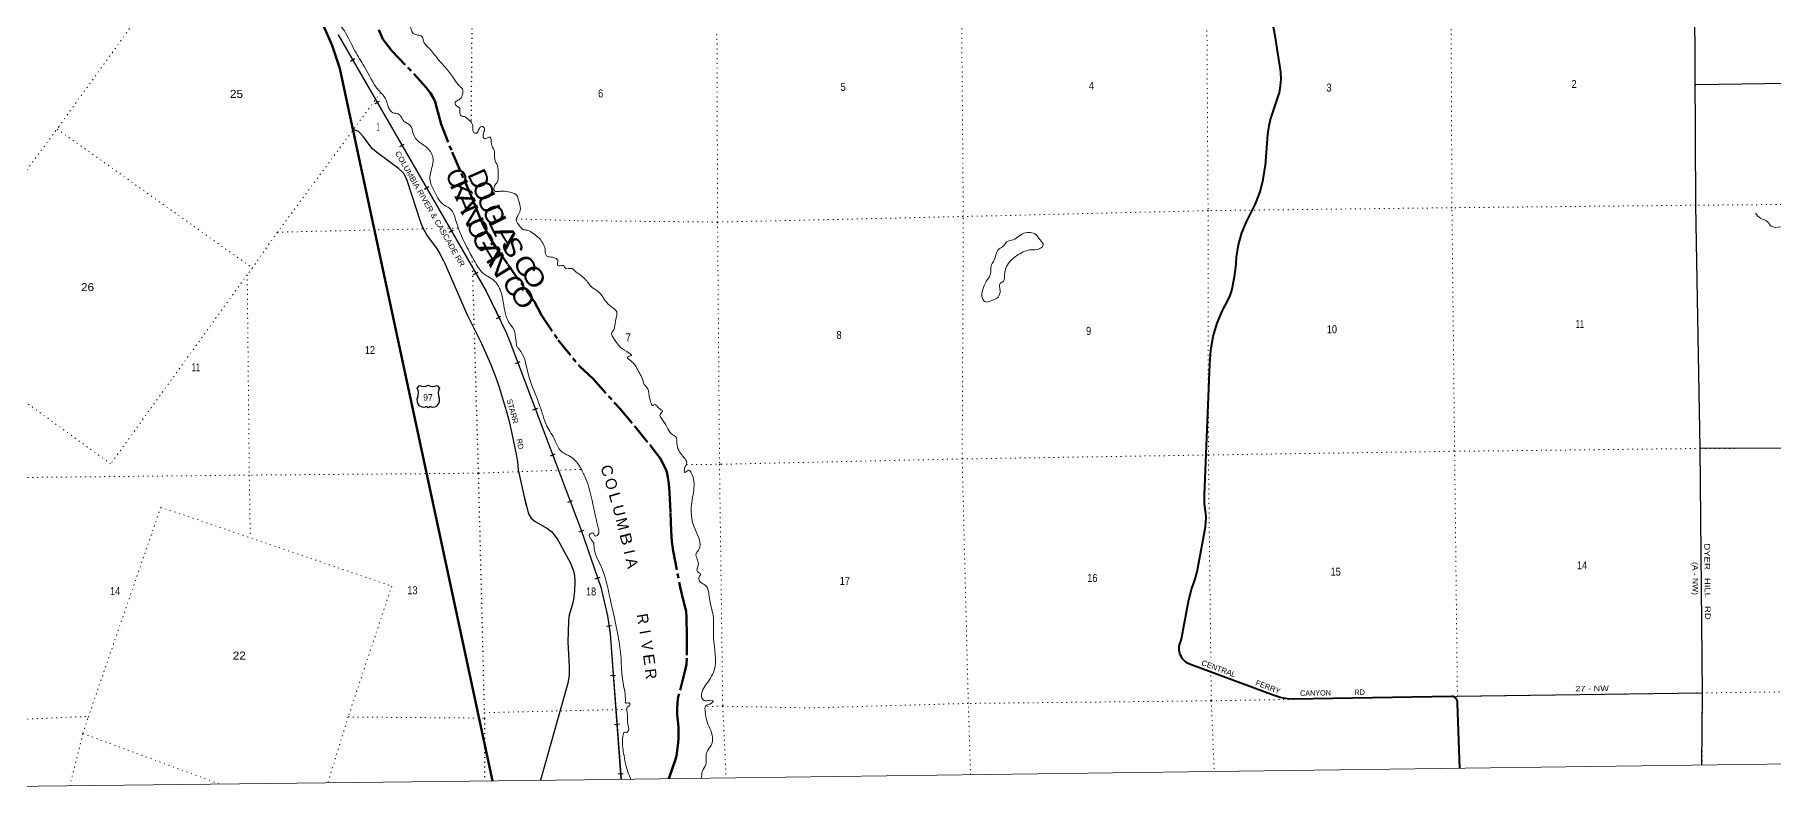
# Model space of a CAD drawing. Header units: feet. Extents: x 244583 to 493183, y 184934 to 372822.
# Drawn here: x 265412 to 303432, y 184934 to 201579 of the extents above; entities that cross this region are included whole.
import ezdxf
from ezdxf.enums import TextEntityAlignment as Align

# ---------------------------------------------------------------- set-up
doc = ezdxf.new("R2010")
doc.units = ezdxf.units.FT
doc.header["$LTSCALE"] = 70
doc.linetypes.add('DOTTED', pattern=[1.5, 0.3, -1.2])
doc.linetypes.add('LONG_DASH_SHORT_DASH', pattern=[9.9, 6, -1.2, 1.5, -1.2])
for name, color, linetype, lineweight in [('11', 7, 'LONG_DASH_SHORT_DASH', 60), ('16', 7, 'Continuous', 25), ('20', 7, 'Continuous', 70), ('26', 7, 'Continuous', 40), ('29', 7, 'Continuous', 25), ('30', 7, 'Continuous', 25), ('34', 7, 'Continuous', 25), ('39', 7, 'Continuous', 13), ('4', 7, 'Continuous', 13), ('6', 7, 'DOTTED', 25), ('7', 7, 'DOTTED', 13)]:
    doc.layers.add(name, color=color, linetype=linetype, lineweight=lineweight)
for name, color, linetype in [('12', 7, 'Continuous'), ('27', 7, 'Continuous'), ('41', 7, 'Continuous')]:
    doc.layers.add(name, color=color, linetype=linetype)

msp = doc.modelspace()

# ---------------------------------------------------------------- linework, layer by layer
at = {"layer": '11'}
for points in [[(272935.7, 201686.04), (273024.83, 201482.76), (273223.1, 201227.85), (273713, 200714.11), (273961.15, 200436.55), (274066.56, 200306.1), (274133.82, 200194.56), (274168.6, 200109.53), (274208.43, 199974.82), (274300.45, 199623.87), (274540.51, 199011.82), (274878.74, 198237.5), (274956.46, 198055.07), (275072.03, 197766.54), (275207.04, 197444.87), (275375.19, 197118.23), (275509.12, 196912.26), (275757.27, 196558.54), (276338.42, 195744.35), (276495.17, 195448.36), (276861.04, 194900.84), (277318.77, 194341.04)], [(277328.57, 194332.44), (277622.35, 194054.79), (278206.6, 193407.33), (278548.35, 193001.71), (278867.61, 192606.11), (279011.27, 192425.37), (279089.65, 192323.74), (279175.62, 192157.01), (279212.79, 192077.95), (279231.55, 192025.28), (279257.77, 191907.58), (279277.41, 191763.58), (279292.45, 191571.18), (279313.65, 191135.75), (279329.05, 190730.15), (279343.43, 190503.83), (279370.37, 190295.03), (279530.06, 189505.1), (279590.28, 189223.29), (279642.78, 189032.34), (279654.81, 188978.08), (279664.49, 188834.84), (279671.18, 188437.13), (279675.15, 187949.74), (279662.68, 187820.62), (279631.7, 187659.43), (279484.15, 187104.55), (279465.72, 186979.94), (279459.91, 186848.6), (279461.93, 186722.88), (279486.79, 186446.3), (279489.34, 186352.56), (279486.57, 186179.81), (279476.59, 186046.18), (279462.12, 185925.85), (279443.64, 185813.32), (279423.55, 185733.35), (279277.59, 185317.32)], [(279420.14, 185721.3), (279346.12, 185508.69), (279277.59, 185317.32)]]:
    msp.add_lwpolyline(points, dxfattribs=at)
at = {"layer": '16'}
for p, q in [((273774.76, 193855.31), (273826.07, 193914.07)), ((274017.83, 193920.04), (274017.55, 193919.84)), ((274209.92, 193914.16), (274261.31, 193855.31))]:
    msp.add_line(p, q, dxfattribs=at)
for centre, radius, start, end in [((273917.15, 194071.73), 182.07, 239.97227, 303.45418), ((274118.93, 194071.23), 181.52, 236.33975, 300.08743), ((274118.92, 194071.73), 182.07, 236.54582, 236.59441), ((273920.97, 193589.78), 151.42, 159.09177, 283.81923), ((273581.78, 193744.68), 222.05, 332.97043, 29.75871), ((274115.09, 193589.78), 151.42, 256.18077, 20.90823), ((274454.28, 193744.68), 222.05, 150.24129, 207.02957)]:
    msp.add_arc(centre, radius, start, end, dxfattribs=at)
for centre, major_axis, start_param, end_param in [((273976.31, 193390.96), (-19.56, 51.67), 4.95877769, 6.28318531), ((274059.76, 193390.96), (19.56, 51.67), 0, 1.32637542)]:
    msp.add_ellipse(centre, major_axis=major_axis, ratio=0.929097, start_param=start_param, end_param=end_param, dxfattribs=at)
at = {"layer": '20'}
msp.add_lwpolyline([(275423.04, 185269.62), (272090.87, 200808.42), (272081.54, 200843.73), (271918.84, 201346.1), (271704.52, 201828.71), (271463.77, 202250.7), (270985.05, 203017.01)], dxfattribs=at)
at = {"layer": '26'}
msp.add_lwpolyline([(296578.55, 185539.62), (296529.39, 186975.39), (296529.39, 186983.17), (296528.24, 186997.59), (296525.58, 187011.81), (296521.45, 187025.67), (296515.89, 187039.03), (296508.97, 187051.73), (296500.76, 187063.64), (296491.35, 187074.63), (296480.84, 187084.57), (296469.35, 187093.36), (296457.01, 187100.9), (296443.94, 187107.1), (296430.3, 187111.91), (296416.23, 187115.27), (296401.88, 187117.13), (292936.3, 187053.87), (292811.52, 187064.81), (292650.75, 187094.04), (292493.91, 187139.92), (290690.63, 187813.53), (290654.94, 187827.49), (290620.9, 187845.1), (290588.89, 187866.17), (290559.26, 187890.47), (290532.33, 187917.73), (290508.4, 187947.66), (290487.72, 187979.93), (290470.54, 188014.18), (290457.02, 188050.04), (290447.33, 188087.12), (290441.57, 188125), (290439.8, 188163.29), (290442.04, 188201.54), (290448.27, 188239.35), (290449.41, 188244.38), (290482.45, 188344.75), (290504.81, 188448.02), (290505.83, 188454.44), (290643.3, 189190.4), (290712.51, 189462.54), (290750.67, 189576.25), (290798.58, 189706.67), (290832.6, 189841.38), (290845.12, 189915.89), (291013.71, 190824.12), (291026.39, 190925.2), (291028.43, 191027.05), (291021.95, 191111.99), (290996.72, 191324.17), (290991.06, 191523.91), (291108.01, 194380.76), (291131.54, 194682.81), (291186.52, 194980.74), (291272.34, 195271.3), (291388.06, 195551.29), (291502.73, 195768.01), (291553.65, 195881.68), (291590.24, 195992.11), (291651.08, 196286.47), (291682.18, 196502.41), (291687.25, 196570.46), (291694.41, 196716.72), (291739.45, 196984.48), (291812.22, 197246.06), (291909.63, 197493.52), (292109.13, 197883.56), (292208.68, 198144.31), (292280.44, 198414.03), (292323.6, 198689.77), (292326.26, 198716.87), (292376.25, 199399.3), (292405.16, 199593.92), (292454.26, 199784.44), (292457.95, 199796.03), (292620.68, 200272.48), (292630.64, 200312.23), (292657.28, 200459.56), (292668.37, 200608.87), (292663.79, 200758.52), (292643.6, 200906.87), (292536.81, 201556.54), (292437.85, 202086.63)], dxfattribs=at)
at = {"layer": '29'}
for p, q in [((308049.94, 200572.23), (301740.04, 200483.31)), ((307145.04, 192556), (301832.47, 192535.6)), ((276125.09, 191442.68), (276159.89, 191282.87))]:
    msp.add_line(p, q, dxfattribs=at)
for points in [[(301874.06, 185610.32), (301885.62, 187185.16), (301832.47, 192535.6), (301739.58, 197853.02), (301714.09, 202289.24)], [(274356.25, 196629.81), (274245.19, 196840.85), (274195.63, 196922.4), (273988.55, 197204.53), (273946.69, 197270.65), (273898.23, 197363.22), (273851.97, 197473.42), (273556.77, 198390.32), (273530.33, 198460.86), (273495.09, 198522.57), (273438.91, 198590.9), (273367.32, 198654.81), (272887.07, 199011.88), (272800.06, 199089.02), (272737.27, 199161.75), (272600.69, 199346.9), (272529.09, 199428.45), (272494.95, 199461.51), (272458.6, 199481.35), (272415.64, 199492.37), (272371.58, 199496.77)], [(274356.25, 196629.81), (274871.23, 195453.81), (275183.94, 194830.19)], [(275183.94, 194830.19), (275376.41, 194385.49), (275494.26, 194087.93), (275565.86, 193878.55), (275720.07, 193367.2), (275776.24, 193157.81), (275843.43, 192864.67), (275944.77, 192375.37), (275966.79, 192243.11), (275984.42, 192066.79), (276112.18, 191476.09)], [(276112.18, 191476.09), (276209.12, 191105.81), (276268.6, 191013.23), (276358.92, 190938.3), (276623.27, 190788.42), (276709.19, 190717.88), (276773.08, 190647.36), (276850.18, 190537.15), (277125.55, 190030.21), (277198.24, 189836.25), (277215.87, 189743.68), (277222.48, 189642.29), (277213.66, 189408.66), (277187.23, 189192.66), (277090.3, 188862.04), (277081.49, 188760.66), (277072.68, 188311.03), (277099.11, 187764.41), (277096.91, 187574.86), (277072.68, 187402.94), (276474.62, 185287.8)], [(296449.46, 187105.98), (296525.51, 187117.46), (301885.48, 187193.23)]]:
    msp.add_lwpolyline(points, dxfattribs=at)
at = {"layer": '34', "lineweight": 13}
for p, q in [((272049.55, 201578.72), (275281.74, 195970.39)), ((275800.7, 194872.89), (277369.62, 190732.12)), ((277368.64, 190728.91), (277790.58, 189500.82)), ((277992.95, 188484.12), (278232.31, 185306.84))]:
    msp.add_line(p, q, dxfattribs=at)
at = {"layer": '34'}
for p, q in [((272316.69, 201002.82), (272412.52, 201058.05)), ((272854.34, 200075.15), (272950.17, 200130.38)), ((273394.24, 199133.11), (273490.08, 199188.34)), ((273931.89, 198205.43), (274027.73, 198260.67)), ((274471.8, 197263.39), (274567.63, 197318.62)), ((275009.45, 196335.72), (275105.28, 196390.95)), ((275508.41, 195376.39), (275607.87, 195424.79)), ((275924.69, 194394.65), (276028.12, 194433.85)), ((276306.96, 193378.38), (276410.4, 193417.57)), ((276689.3, 192376.65), (276792.74, 192415.84)), ((277071.57, 191360.38), (277175.01, 191399.57)), ((277318.4, 190710.49), (277423.01, 190746.43)), ((277668.74, 189682.77), (277773.35, 189718.71)), ((277914.59, 188651.57), (278024.05, 188667.46)), ((278005.27, 187573.65), (278115.57, 187581.96)), ((278088.42, 186504.67), (278198.72, 186512.98)), ((278167.38, 185421.75), (278277.68, 185430.06))]:
    msp.add_line(p, q, dxfattribs=at)
for points in [[(272050.5, 201579.28), (275282.71, 195970.91), (275720.33, 195071.67), (275801.72, 194873.29), (277363.2, 190752.16)], [(277363.2, 190752.24), (277791.64, 189501.12), (277937.39, 188874.61), (277994.04, 188484.24), (278233.6, 185304.34)]]:
    msp.add_lwpolyline(points, dxfattribs=at)
at = {"layer": '34', "lineweight": 13}
for centre, radius, start, end in [((266921.96, 191345.97), 9553.6, 21.66458, 28.95028), ((271887.12, 187797.27), 6144.34, 6.41827, 16.09645)]:
    msp.add_arc(centre, radius, start, end, dxfattribs=at)
at = {"layer": '39'}
for points in [[(277159.23, 207197.39), (277068.61, 207152.97), (276867.9, 207125), (276711.51, 207027.7), (276495.24, 206910.52), (276362.93, 206886.54), (276251.51, 206836.94), (276279.31, 206781.25), (276333.18, 206730.35), (276323.72, 206639.3), (276134.03, 206508.76), (275899.19, 206336.58), (275695.52, 206201.61), (275066.62, 205997.91), (274796.45, 205863.04), (274508.2, 205586.44), (274118.76, 205115.28), (273854, 204792.95), (273747.65, 204567.98), (273691.25, 204427.17), (273517.54, 204161.93), (273446.21, 203980.34), (273357.39, 203776.05), (273348.71, 203588.19), (273427.11, 203455.28), (273458.23, 203284.71), (273462.99, 202980.23), (273519.82, 202477.53), (273582.39, 202194.89), (273595.68, 202013.72), (273601.65, 201876.71), (273634.32, 201722.32), (273671.28, 201628.57), (273767.49, 201576.87), (273860.81, 201555.35), (273893.9, 201526.04), (273910.5, 201439.78), (274008.91, 201311.48), (274203.04, 201079.03), (274411.49, 200838.92), (274591.63, 200602.03), (274702.59, 200457.96), (274762.73, 200399.17), (274760.71, 200259.92), (274691.07, 200159.06), (274608.02, 200104.22), (274628.29, 200030.16), (274696.02, 199987.73), (274708.53, 199903.36), (274735.54, 199805.29), (274808.55, 199789.24), (274847.45, 199768.17), (274905.28, 199719.4), (274959.38, 199660.44), (274992.55, 199558.51), (274992.4, 199493.95), (275012.15, 199438.04), (275068.82, 199429.58), (275119.19, 199499.62), (275163.7, 199563.44), (275213.86, 199570.94), (275249.89, 199509.44), (275214.78, 199399.49), (275251.8, 199303.72), (275313.64, 199325.68), (275367.65, 199339.34), (275398.02, 199194.96), (275456.52, 199053.42), (275470.1, 198862.16), (275528.65, 198718.6), (275546.78, 198509.32), (275521.12, 198351.23), (275468.79, 198279.12), (275474.3, 198158.24), (275545, 198152.21), (275647.46, 198163.23), (275809.41, 198137.63), (275929.66, 198090.66), (276007.21, 197917.38), (276030.4, 197742.54), (275973.48, 197619.87), (275941.46, 197542.29), (276026.66, 197383.35), (276086.86, 197322.55), (276186.04, 197307.25), (276315.16, 197232.29), (276436.75, 197138.96), (276522.68, 197024.43), (276570.82, 196892.67), (276594.79, 196760.22), (276646.24, 196723.37)], [(277344.54, 192119.5), (277155.65, 192340.28), (277012.38, 192416.85), (276913.69, 192484.62), (276788.15, 192715.01), (276613.9, 193026.71), (276453.71, 193480.03), (276206.69, 194148.72), (275996.87, 194715.6), (275957.1, 194766.91), (275947.41, 194823.11), (275925.74, 194945.54), (275914.2, 195066.25), (275797.46, 195270.67), (275722.62, 195419.82), (275619.42, 195923.19), (275468.49, 196195.22), (275221.81, 196363.63), (275022.26, 196644.34), (274708.12, 197264.7), (274604.47, 197574.4), (274520.65, 197755.56), (274356.37, 197861.78), (274137.48, 198184.31), (274054.1, 198419.95), (274099.12, 198675.43), (274123.73, 198869.8), (274000.14, 199102.27), (273804.55, 199245.92), (273686.67, 199420.05), (273627.31, 199591.83), (273493.69, 199682.79), (273409.6, 199803.43), (273357.93, 199848.34), (273244.3, 199875.33), (273132.93, 200033.51), (273092.96, 200161.47), (272936.07, 200360.7), (272620.87, 200878.14), (272413.36, 201225.2), (272183.1, 201662.38), (272067.76, 201818.43), (271935.5, 202002.23), (271633.72, 202473.66), (270930.13, 203530.66), (270843.62, 203650.87)], [(303043.75, 197679.03), (303158.77, 197566.07), (303315.54, 197486.17), (303361.04, 197424.42), (303424.43, 197377.14), (303644.47, 197367.03), (303731.26, 197253.55), (303804.63, 197101.48), (303844.45, 197019.44), (304010.45, 196986.14), (304210.52, 196965.57), (304345.03, 196889.3), (304409.89, 196872.32), (304568.34, 196921.65), (304694.13, 196881.56), (304826.38, 196708.35), (304956.17, 196559.33), (305206.94, 196523.54), (305394.13, 196545.13), (305600.03, 196425.75), (305674.35, 196332.24), (305702.32, 196235.85), (305758.02, 196168.24), (305850.07, 196208.27), (305994.77, 196348.19), (306113.07, 196386.68), (306228.12, 196382.73), (306342.36, 196312.15), (306392.96, 196191.95), (306424.79, 196105.74), (306472.38, 196039.99), (306435.61, 195954.54), (306549.53, 195791.09), (306712.02, 195729.46), (306965.06, 195792.84)], [(286308.31, 195758.58), (286478.81, 195844.08), (286522.65, 195984.17), (286523.78, 196143.66), (286597.5, 196193.46), (286623.41, 196321.1), (286697.57, 196568.73), (286885.89, 196749.82), (287176.09, 196874.22), (287405.37, 196910.71), (287468.57, 196984.54), (287397.96, 197096.29), (287335.81, 197185.99), (287080.46, 197251.98), (286932.57, 197176.6), (286808.99, 197095.62), (286666.56, 197052.64), (286601.56, 196966.67), (286499.94, 196898.2), (286375.93, 196619.38), (286348.44, 196578.5), (286306.51, 196333.48), (286218.46, 196184.51), (286144.96, 196011.58), (286140.54, 195811.66), (286214.49, 195738.32), (286308.31, 195758.58)], [(276646.24, 196723.37), (276763.6, 196706.58), (276847.84, 196650.5), (276845.5, 196591.93), (276844.83, 196545.52), (276931.88, 196531.88), (276976.12, 196535.17), (277007.89, 196481.62), (277102.93, 196470.24), (277167.48, 196468.06), (277231.64, 196409.39), (277276.96, 196374.67), (277293.6, 196362.63)], [(277293.6, 196362.63), (277465.82, 196218.3), (277538.05, 196128.79), (277608.08, 196049.32), (277751.06, 195951), (277891.71, 195759.78), (278027.22, 195629.03), (278140.14, 195520.07), (278134.02, 195412.97), (278095.25, 195216.45), (278074.69, 195127.26), (278031.39, 195067.92), (278086.43, 194925.61), (278224.91, 194742.42), (278414.79, 194616.7), (278460.07, 194567.06), (278413.99, 194550.07), (278378.02, 194531.25), (278464.41, 194439.97), (278582.25, 194282.65), (278714.17, 194016.58), (278741.89, 193934.33), (278793.4, 193874.71), (278851.49, 193675.92), (278951.81, 193483.97), (278953.79, 193486.02), (279088.6, 193393.61), (279143.74, 193356.27), (279094.43, 193294.81), (279153.72, 193140.45), (279367.08, 192833.48), (279422.18, 192798.16), (279459.88, 192611.11), (279614.2, 192333.34), (279670.52, 192231.42), (279624.48, 192101.39), (279626.14, 192010.58), (279709.98, 192058.54), (279771.72, 191991.03), (279820.46, 191862.73), (279799.4, 191468.71), (279822.97, 190839.33), (279929.43, 190310.37), (279878.3, 190238.78), (279923.26, 189985.26), (279903.58, 189847.63), (279971.33, 189782.25), (279944.06, 189729.27), (279964.19, 189620.63), (280080.64, 189540), (280166.4, 189260.97), (280245.91, 188882.92), (280258.88, 188392.63), (280269.74, 187686.31), (280190.19, 187513.27), (279994.73, 187170.56), (280000.35, 187083.86), (280076.13, 187020.65), (280196.93, 187032.95), (280251.67, 187017.81), (280214.24, 186968.67), (280084.28, 186905.74), (280072.3, 186788.44), (280116.82, 186559.13), (280236.83, 186171.72), (280202.82, 186045.95), (280104.91, 185884.68), (280085.38, 185627.96), (280015.4, 185483.36), (279990.78, 185326.22)], [(277344.54, 192119.5), (277451.71, 191902.2), (277637.37, 191233.38), (277736.05, 190799.16), (277726.71, 190647.59), (277670.69, 190622.34), (277635.53, 190670.15), (277608.91, 190691.87), (277582.81, 190685.33), (277545.01, 190656.38), (277541.83, 190609.9), (277577.21, 190549.98), (277604.05, 190516.16), (277626.74, 190488.31), (277642.66, 190389.69), (277795.64, 189964.53), (277987.53, 189285.74), (278170.52, 188431.16), (278233.72, 187951.88), (278252.03, 187611.07), (278313.68, 187216.54), (278327.41, 187016.95), (278336.28, 186972.7), (278356.52, 186969.03), (278402.86, 186971.9), (278431.57, 186946.18), (278418.04, 186913.64), (278370.27, 186878.45), (278366.17, 186771.38), (278381, 186511.25), (278395.64, 186372.23), (278350.11, 186324.97), (278311.58, 186336.38), (278274.92, 186244.87), (278271.33, 185988.97), (278298.23, 185827.52), (278345.8, 185587.62), (278444.58, 185306.77)]]:
    msp.add_spline(points, degree=3, dxfattribs=at)
at = {"layer": '4'}
msp.add_lwpolyline([(244583.23, 368785.28), (275154.65, 369142.74), (305725.57, 369542.24), (336295.9, 369983.81), (366865.59, 370467.41), (397437.89, 370993.07), (428002.83, 371560.78), (458570.27, 372170.54), (489136.84, 372822.34), (493183.04, 189004.41), (462363.63, 188347.22), (431543.33, 187732.43), (400722.22, 187160.02), (369900.35, 186630.01), (339077.78, 186142.4), (308254.57, 185697.19), (277430.77, 185294.38), (246606.45, 184933.96)], close=True, dxfattribs=at)
msp.add_lwpolyline([(244583.23, 368785.28), (275154.65, 369142.74), (305725.57, 369542.24), (336295.9, 369983.81), (366865.59, 370467.41), (397437.89, 370993.07), (428002.83, 371560.78), (458570.27, 372170.54), (489136.84, 372822.34), (493183.04, 189004.41), (462363.63, 188347.22), (431543.33, 187732.43), (400722.22, 187160.02), (369900.35, 186630.01), (339077.78, 186142.4), (308254.57, 185697.19), (277430.77, 185294.38), (246606.45, 184933.96)], close=True, dxfattribs=at)
at = {"layer": '6'}
for points in [[(274977.99, 205961.45), (274978.43, 202979.48), (274952.41, 199670.1)], [(274973.41, 196731.16), (275110.13, 191994.93), (275241.11, 186759.72), (275244.83, 186630.72), (275250.34, 185267.49)]]:
    msp.add_lwpolyline(points, dxfattribs=at)
at = {"layer": '7'}
for p, q in [((265903.25, 199516.71), (270170.34, 196482.46)), ((270720.12, 197262.85), (274176.16, 197342.63)), ((274435.47, 197348.62), (274675.55, 197354.16)), ((275944.46, 197551.94), (277279.47, 197514.95)), ((277368.7, 192078.31), (277351.12, 192077.99)), ((275241.11, 186759.72), (277412, 186810.76)), ((278365.39, 186830.58), (277412, 186810.76)), ((266466, 186305.34), (269452.57, 185197.03)), ((272263.36, 186665.92), (275246.55, 186640.86))]:
    msp.add_line(p, q, dxfattribs=at)
for points in [[(301529.37, 216792.12), (301558.65, 213754.56), (301716.25, 208428.24), (301711.87, 203135.29), (301739.58, 197853.02), (301832.47, 192535.6), (301885.48, 187193.23), (301874.06, 185610.32)], [(296579.23, 185539.63), (296525.51, 187117.46), (296464.18, 192473.81), (296405.46, 197797.9), (296382.05, 203066.12), (296378.54, 208348.83), (296370.55, 213655.69), (296354.58, 216645.35)], [(291088.54, 214833.22), (291117.16, 213598.01), (291121.55, 208377.89), (291039.34, 203039.11), (291071.49, 197734.72), (291080.09, 192393.55), (291131.52, 187911.09)], [(285878.59, 185400.57), (285827.84, 186962.28), (285694.1, 192307.21), (285718.53, 197606.59), (285673.44, 202957.17), (285806.83, 208254.5), (285719.09, 213288.69)], [(263047.72, 195669.86), (265936.03, 199568.08), (267764.33, 202103.39)], [(280331.74, 201594.61), (280345.29, 197484.14), (280387.33, 192190.02), (280457.53, 186900.45), (280532.02, 185332.99)], [(272972.79, 200309.28), (270720.12, 197262.85), (270170.34, 196482.46), (270055.79, 196331.89), (267071.76, 192197.22), (263038.55, 195125.4)], [(308085.83, 197963.53), (307071.83, 197900.02), (301739.58, 197853.02), (296405.46, 197797.9), (291071.49, 197734.72), (285718.53, 197606.59), (280345.29, 197484.14), (277279.47, 197514.95)], [(270057.74, 196333.97), (270103.58, 191953.67), (270124.86, 190588.56)], [(279666.96, 192182.76), (280427.66, 192190.76), (285694.1, 192307.21), (291080.09, 192393.55), (296464.18, 192473.81), (301832.47, 192535.6), (307145.04, 192556), (308159.01, 192643.7)], [(277346.8, 192077.44), (275110.13, 191994.93), (270103.58, 191953.67), (264748.88, 191896.33), (262868.18, 191888.56)], [(266174.34, 185157.85), (266466, 186305.34), (266580.59, 186663.69), (268169.1, 191252.43), (273218.62, 189525.74), (272267.27, 186670.07), (271819.26, 185225.61)], [(291134.23, 187674.82), (291141.75, 187019.05), (291206.98, 185469.18)], [(308231.52, 187372.28), (307245.7, 187254.88), (301885.48, 187193.23), (296525.51, 187117.46), (292946.75, 187052.04)], [(292946.75, 187052.04), (291141.75, 187019.05), (285827.84, 186962.28), (282364.31, 186864.65), (280457.53, 186900.45), (280080.08, 186896.67)], [(246591.23, 186317.48), (249148.25, 186278.8), (254303.72, 186396.97), (259531.11, 186466.78), (264724.54, 186596.13), (266586.17, 186679.99)]]:
    msp.add_lwpolyline(points, dxfattribs=at)

# ---------------------------------------------------------------- texts
at = {"layer": '12'}
for s, rotation, p in [('O', 293.751, (274464.24, 198360.43)), ('O', 292.172, (275048.68, 198093.61)), ('G', 294.318, (275274.28, 197568.78))]:
    msp.add_text(s, height=400, rotation=rotation, dxfattribs=at).set_placement(p, align=Align.CENTER)
for s, rotation, width, p in [('D', 293.751, 1.05, (274947.06, 198345.71)), ('K', 293.751, 1.2, (274563.25, 198105.91)), ('U', 292.172, 1.15, (275154.53, 197828.99)), ('A', 292.172, 1.3, (274671.66, 197837.36)), ('N', 294.318, 1.2, (274793.48, 197541.86)), ('O', 296.264, 1.05, (274925.87, 197256.5)), ('L', 296.264, 1.4, (275402.84, 197320.32)), ('G', 297.577, 1.1, (275052.24, 196979.71)), ('A', 301.663, 1.55, (275240.48, 196707.85)), ('A', 301.577, 1.55, (275562.24, 197062.37)), ('S', 300.663, 1.15, (275693.64, 196833.86)), ('N', 301.547, 1.4, (275398.55, 196443.31)), ('C', 299.118, 1.2, (275965.89, 196429.3)), ('C', 297.554, 1.15, (275723.7, 196003.34)), ('O', 302.564, 1.2, (276161.62, 196183.15)), ('O', 302.564, 1.2, (275917.26, 195738.4))]:
    msp.add_text(s, height=400, rotation=rotation, dxfattribs=dict(at, width=width)).set_placement(p, align=Align.CENTER)
at = {"layer": '16'}
msp.add_text('97', height=140, dxfattribs=at).set_placement((274011.72, 193583.14), align=Align.CENTER)
at = {"layer": '27'}
for s, rotation, width, p in [('CENTRAL', 339.517, 1.05, (290916.34, 187803.94)), ('CANYON', 1.047, 0.95, (293085.53, 187124.59)), ('RD', 1.047, 0.8, (294271.54, 187144.43))]:
    msp.add_text(s, height=120, rotation=rotation, dxfattribs=dict(at, width=width)).set_placement(p)
msp.add_text('FERRY', height=120, rotation=339.517, dxfattribs=at).set_placement((292097.91, 187365.12))
at = {"layer": '30'}
msp.add_text('S', height=120, rotation=286.082, dxfattribs=at).set_placement((275746.57, 193541.97), align=Align.CENTER)
for s, rotation, width, p in [('T', 286.082, 1.15, (275771.59, 193440.82)), ('A', 286.082, 1.05, (275800.64, 193349.33)), ('R', 284.251, 0.9, (275829.74, 193236.57)), ('R', 284.251, 0.9, (275857.9, 193125.71)), ('R', 280.589, 0.85, (275956.88, 192678.6)), ('D', 280.589, 0.85, (275977.9, 192566.17))]:
    msp.add_text(s, height=120, rotation=rotation, dxfattribs=dict(at, width=width)).set_placement(p, align=Align.CENTER)
for s, rotation, width, p in [('DYER   HILL   RD', 270.569, 1.3, (301925.35, 190460.03)), ('(A - NW)', 270.569, 1.15, (301664.1, 190050.68)), ('27 - NW', 0.81, 1.25, (299103.1, 187223.9))]:
    msp.add_text(s, height=120, rotation=rotation, dxfattribs=dict(at, width=width)).set_placement(p)
at = {"layer": '34', "width": 1.1}
msp.add_text('COLUMBIA RIVER & CASCADE RR', height=120, rotation=299.956, dxfattribs=at).set_placement((273284.26, 198994.37))
at = {"layer": '41'}
for s, rotation, width, p in [('C', 287.851, 1.05, (277815.93, 192015.68)), ('L', 286.245, 1.15, (277988.69, 191437.31)), ('U', 284.639, 1.05, (278071.15, 191147.61)), ('B', 284.639, 1.25, (278229.91, 190527.09)), ('A', 283.032, 1.05, (278354.91, 190003.48)), ('V', 278.213, 0.95, (278686.16, 188210.13)), ('E', 278.213, 1.15, (278729.39, 187904.87))]:
    msp.add_text(s, height=242, rotation=rotation, dxfattribs=dict(at, width=width)).set_placement(p, align=Align.CENTER)
for s, rotation, p in [('O', 286.245, (277904.08, 191727.74)), ('M', 284.639, (278147.59, 190854.92)), ('I', 283.032, (278298.42, 190245.45)), ('R', 279.82, (278591.9, 188789)), ('I', 279.82, (278643.49, 188502.64)), ('R', 276.607, (278766.14, 187594.01))]:
    msp.add_text(s, height=242, rotation=rotation, dxfattribs=at).set_placement(p, align=Align.CENTER)
at = {"layer": '7'}
for s, width, p in [('25', 1.1, (269680.18, 200198.37)), ('6', 0.85, (277731.92, 200209.98)), ('5', 0.85, (283036.2, 200353.37)), ('4', 0.85, (288465.64, 200379.95)), ('3', 0.85, (293663.42, 200337.57)), ('2', 0.85, (299022.11, 200414.81)), ('1', 0.4, (272886.45, 199481.05)), ('26', 1.1, (266422.58, 195975.04)), ('7', 0.85, (278335.35, 194875.06)), ('8', 0.85, (282945.93, 194927.96)), ('9', 0.85, (288404.88, 195019.46)), ('10', 0.85, (293670.43, 195054.87)), ('11', 0.65, (299110.44, 195171.39)), ('12', 0.85, (272630.8, 194600.53)), ('11', 0.65, (268842.06, 194221.51)), ('17', 0.85, (283017.89, 189554.11)), ('16', 0.85, (288431.57, 189617.32)), ('15', 0.85, (293752.66, 189755.58)), ('14', 0.85, (299140.67, 189894.76)), ('14', 0.85, (267057.21, 189329.49)), ('13', 0.85, (273560.29, 189347.97)), ('18', 0.85, (277467.75, 189321.68)), ('22', 1.1, (269741.36, 187921.04))]:
    msp.add_text(s, height=175, dxfattribs=dict(at, width=width)).set_placement(p)

doc.saveas('drawing.dxf')
